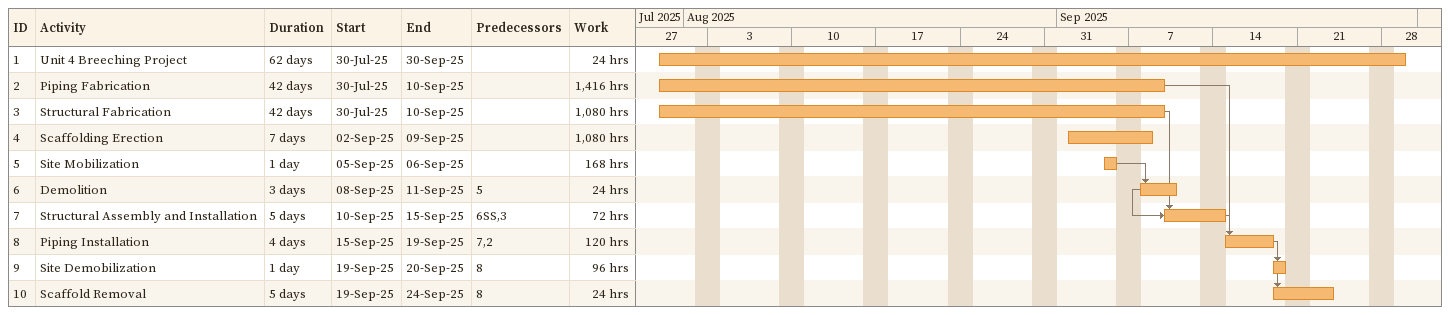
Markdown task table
| ID | Task | Duration | Start | Finish | Predecessors | Work (h) |
|---|---|---|---|---|---|---|
| 1 | Unit 4 Breeching Project | 62d | 2025-07-30 | 2025-09-30 |  | 24 |
| 2 | Piping Fabrication | 42d | 2025-07-30 | 2025-09-10 |  | 1416 |
| 3 | Structural Fabrication | 42d | 2025-07-30 | 2025-09-10 |  | 1080 |
| 4 | Scaffolding Erection | 7d | 2025-09-02 | 2025-09-09 |  | 1080 |
| 5 | Site Mobilization | 1d | 2025-09-05 | 2025-09-06 |  | 168 |
| 6 | Demolition | 3d | 2025-09-08 | 2025-09-11 | 5 | 24 |
| 7 | Structural Assembly and Installation | 5d | 2025-09-10 | 2025-09-15 | 6SS, 3 | 72 |
| 8 | Piping Installation | 4d | 2025-09-15 | 2025-09-19 | 7, 2 | 120 |
| 9 | Site Demobilization | 1d | 2025-09-19 | 2025-09-20 | 8 | 96 |
| 10 | Scaffold Removal | 5d | 2025-09-19 | 2025-09-24 | 8 | 24 |
